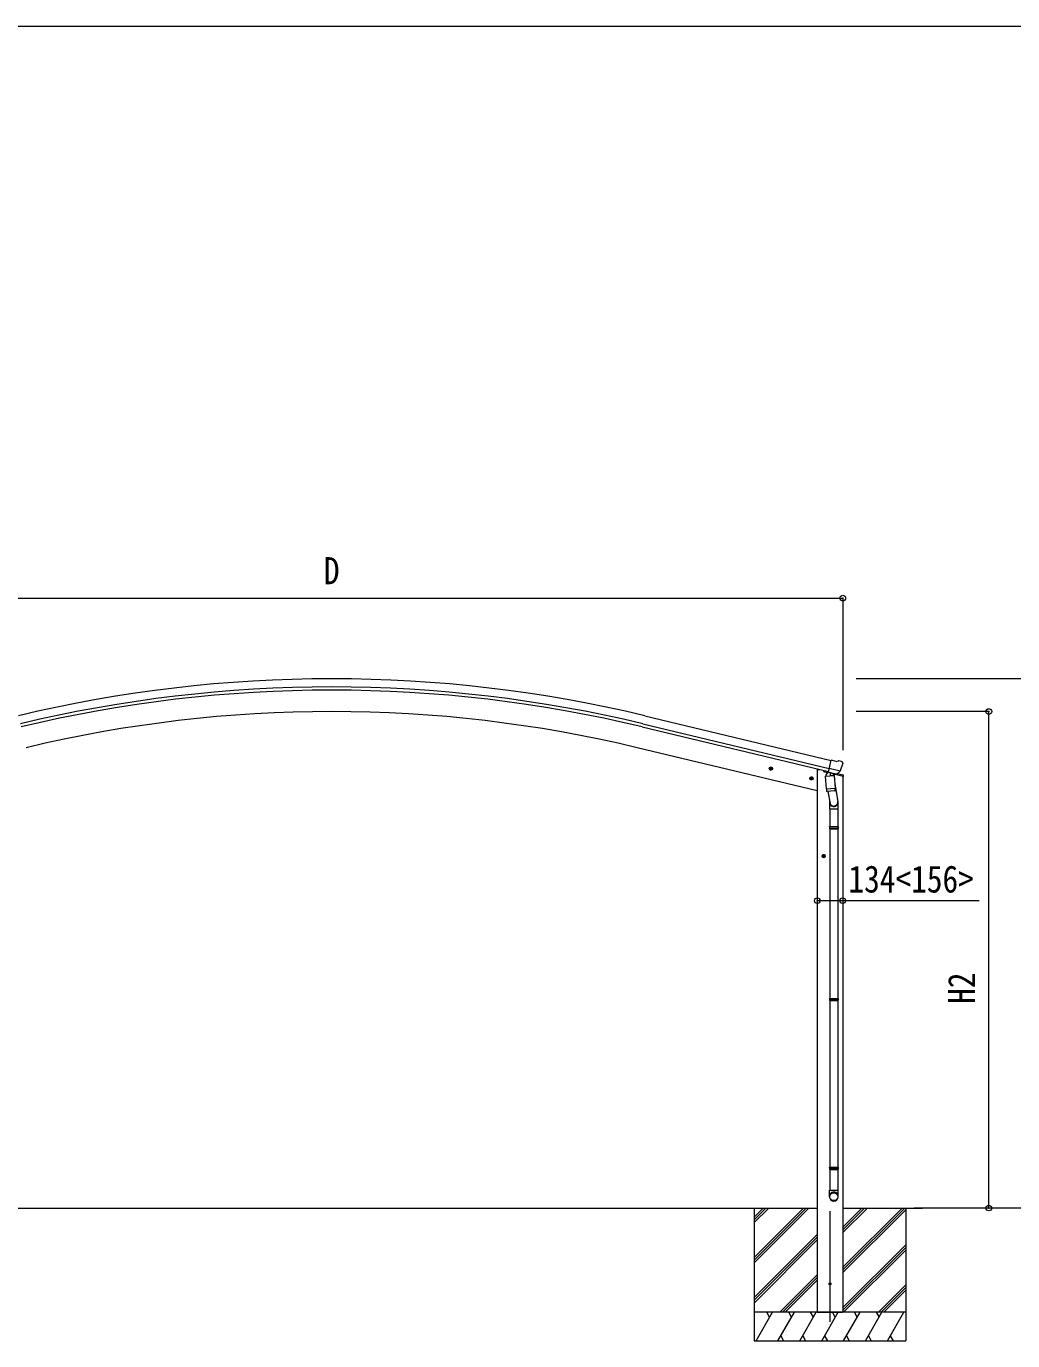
# Model space of a CAD drawing. Units: millimetres at full size, sheet at 1:30; details may follow other scales. Extents: x -8385 to 8479, y -5853 to 5787.
# Drawn here: x -5172 to 31, y -1146 to 5787 of the extents above; entities that cross this region are included whole.
import ezdxf
from ezdxf.enums import TextEntityAlignment as Align

# ---------------------------------------------------------------- set-up
doc = ezdxf.new("R2010")
doc.units = ezdxf.units.MM
doc.header["$LTSCALE"] = 30
doc.header["$PDMODE"] = 32
doc.header["$PDSIZE"] = 30
for name, color, linetype, lineweight in [('0-0_0', 7, 'Continuous', 9), ('0-1_本体', 4, 'Continuous', 9), ('0-2_部品', 7, 'Continuous', 9), ('0-8_PARTS2', 2, 'Continuous', 9), ('0-A_寸法', 6, 'Continuous', 9), ('F-0_240', 7, 'Continuous', 9)]:
    doc.layers.add(name, color=color, linetype=linetype, lineweight=lineweight)
doc.styles.add('ＭＳ ゴシック', font='')
doc.styles.get('ＭＳ ゴシック').set_extended_font_data('MS Gothic')

msp = doc.modelspace()

# ---------------------------------------------------------------- linework, layer by layer
at = {"layer": '0-0_0'}
for p, q in [((-6122.87, -446.38), (-1000.05, -446.38)), ((-1333.05, -446.38), (-1333.05, -1146.38)), ((-1333.05, -707.11), (-1072.32, -446.38)), ((-1333.05, -721.25), (-1058.18, -446.38)), ((-1333.05, -735.39), (-1044.04, -446.38)), ((-1333.05, -523.26), (-1256.17, -446.38)), ((-1333.05, -509.12), (-1270.31, -446.38)), ((-1333.05, -494.98), (-1284.45, -446.38)), ((-866.05, -446.38), (-444.89, -446.38)), ((-866.05, -760.61), (-551.82, -446.38)), ((-866.05, -774.75), (-537.68, -446.38)), ((-866.05, -576.76), (-735.67, -446.38)), ((-866.05, -562.62), (-749.81, -446.38)), ((-866.05, -548.48), (-763.96, -446.38)), ((-866.05, -788.89), (-533.05, -455.9)), ((-533.05, -446.38), (-533.05, -1146.38)), ((-1333.05, -919.24), (-1000.05, -586.24)), ((-1333.05, -933.38), (-1000.05, -600.39)), ((-1333.05, -947.53), (-1000.05, -614.53)), ((-866.05, -972.74), (-533.05, -639.74)), ((-866.05, -986.88), (-533.05, -653.89)), ((-861.41, -996.38), (-533.05, -668.03)), ((-1198.06, -996.38), (-1000.05, -798.37)), ((-1183.92, -996.38), (-1000.05, -812.52)), ((-1169.78, -996.38), (-1000.05, -826.66)), ((-677.56, -996.38), (-533.05, -851.87)), ((-663.42, -996.38), (-533.05, -866.02)), ((-649.28, -996.38), (-533.05, -880.16)), ((-533.05, -996.38), (-1333.05, -996.38)), ((-1322.76, -1146.38), (-1236.16, -996.38)), ((-1251.16, -1022.36), (-1266.16, -996.38)), ((-1207.29, -1146.38), (-1120.69, -996.38)), ((-1135.69, -1022.37), (-1150.69, -996.38)), ((-1091.82, -1146.38), (-1005.22, -996.38)), ((-1020.22, -1022.36), (-1035.22, -996.38)), ((-1000.05, -996.38), (-866.05, -996.38)), ((-976.35, -1146.38), (-889.75, -996.38)), ((-904.75, -1022.36), (-919.75, -996.38)), ((-860.88, -1146.38), (-774.28, -996.38)), ((-789.28, -1022.36), (-804.28, -996.38)), ((-745.41, -1146.38), (-658.81, -996.38)), ((-688.81, -996.38), (-673.81, -1022.36)), ((-629.94, -1146.38), (-543.34, -996.38)), ((-1333.05, -1146.38), (-533.05, -1146.38)), ((-1192.3, -1120.4), (-1177.3, -1146.38)), ((-1076.82, -1120.4), (-1061.82, -1146.38)), ((-961.35, -1120.4), (-946.36, -1146.38)), ((-845.88, -1120.4), (-830.89, -1146.38)), ((-730.41, -1120.4), (-715.42, -1146.38)), ((-614.94, -1120.4), (-599.95, -1146.38))]:
    msp.add_line(p, q, dxfattribs=at)
at = {"layer": '0-1_本体'}
for p, q in [((-1910.1, 2149.99), (-926.86, 1913.94)), ((-1924.11, 2091.65), (-940.87, 1855.6)), ((-1920.18, 2108.02), (-936.94, 1871.96)), ((-999.65, 1753.5), (-1950.49, 1981.77)), ((-999.65, 1866.62), (-986.78, 1866.62)), ((-999.65, 1866.62), (-999.65, -996.38)), ((-865.65, 1830.34), (-865.65, -996.38))]:
    msp.add_line(p, q, dxfattribs=at)
for radius in [7073, 7029.83, 7013, 6900]:
    msp.add_arc((-3561.26, -4727.58), radius, 76.5, 103.5, dxfattribs=at)
at = {"layer": '0-2_部品'}
for p, q in [((-1254.13, 1873.72), (-1234.68, 1869.05)), ((-1246.54, 1878.58), (-1251.71, 1873.13)), ((-1246.74, 1861.66), (-1242.07, 1881.11)), ((-1239.24, 1876.83), (-1246.54, 1878.58)), ((-1237.11, 1869.63), (-1239.24, 1876.83)), ((-900.27, 1909.28), (-926.2, 1915.51)), ((-900.27, 1909.28), (-887.01, 1911.98)), ((-872.52, 1908.79), (-885.71, 1911.96)), ((-869.43, 1906.54), (-865.57, 1900.25)), ((-865.21, 1897.97), (-865.49, 1896.82)), ((-1242.28, 1864.19), (-1237.11, 1869.63)), ((-1040.21, 1822.36), (-1020.76, 1817.69)), ((-1032.62, 1827.22), (-1037.79, 1821.78)), ((-1032.82, 1810.3), (-1028.15, 1829.75)), ((-1025.32, 1825.47), (-1032.62, 1827.22)), ((-1028.36, 1812.83), (-1023.19, 1818.27)), ((-1023.19, 1818.27), (-1025.32, 1825.47)), ((-967.74, 1862.05), (-967.74, 1858.79)), ((-945.68, 1849.55), (-963.91, 1853.93)), ((-956.34, 1832.1), (-910.65, 1835.3)), ((-951.67, 1765.27), (-956.34, 1832.1)), ((-941.92, 1853.87), (-955.24, 1838.56)), ((-955.24, 1838.56), (-954.79, 1832.21)), ((-940.98, 1853.94), (-941.92, 1853.87)), ((-937.9, 1851.47), (-939.42, 1851.83)), ((-901.19, 1842.65), (-937.9, 1851.47)), ((-879.26, 1857.66), (-936.77, 1871.47)), ((-931.94, 1849.64), (-930.92, 1835.04)), ((-903.73, 1840.65), (-929.55, 1834.21)), ((-912.43, 1838.48), (-912.2, 1835.19)), ((-910.65, 1835.3), (-905.98, 1768.46)), ((-898.82, 1842.18), (-906.34, 1843.99)), ((-863.18, 1829.75), (-906.11, 1840.05)), ((-903.03, 1842.43), (-902.98, 1841.69)), ((-899.66, 1842.29), (-901.19, 1842.65)), ((-896.12, 1842.75), (-879.74, 1857.24)), ((-892.42, 1846.02), (-865.48, 1839.55)), ((-863.18, 1836.64), (-863.18, 1829.75)), ((-951.67, 1765.27), (-905.98, 1768.46)), ((-951.65, 1765.27), (-950.76, 1752.57)), ((-906.96, 1753.86), (-948.66, 1750.94)), ((-943.23, 1751.32), (-932.5, 1687.74)), ((-907.71, 1793.23), (-891.8, 1697.06)), ((-905.12, 1756), (-905.99, 1768.46)), ((-905.51, 1754.64), (-905.51, 1754.64)), ((-935.65, 1694.55), (-935.65, 1659.9)), ((-889.65, 1659.9), (-889.65, 1694.25)), ((-935.65, 1659.9), (-889.65, 1659.9)), ((-933.65, 1659.9), (-933.65, 1565.9)), ((-891.65, 1659.9), (-891.65, 1565.9)), ((-935.65, 1563.9), (-934.65, 1565.9)), ((-935.65, 1563.9), (-889.65, 1563.9)), ((-935.65, 1563.9), (-935.65, 1555.9)), ((-935.65, 1555.9), (-889.65, 1555.9)), ((-935.65, 1555.9), (-934.65, 1553.9)), ((-934.65, 1565.9), (-890.65, 1565.9)), ((-934.65, 1553.9), (-890.65, 1553.9)), ((-933.65, 1553.9), (-933.65, 659.56)), ((-891.65, 1553.9), (-891.65, 659.56)), ((-889.65, 1563.9), (-890.65, 1565.9)), ((-975.85, 1410.03), (-955.85, 1410.03)), ((-969.61, 1416.53), (-973.36, 1410.03)), ((-962.1, 1416.53), (-969.61, 1416.53)), ((-965.85, 1400.03), (-965.85, 1420.03)), ((-958.35, 1410.03), (-962.1, 1416.53)), ((-962.1, 1403.53), (-958.35, 1410.03)), ((-935.65, 657.56), (-934.65, 659.56)), ((-935.65, 657.56), (-889.65, 657.56)), ((-935.65, 657.56), (-935.65, 649.56)), ((-935.65, 649.56), (-889.65, 649.56)), ((-935.65, 649.56), (-934.65, 647.56)), ((-934.65, 659.56), (-890.65, 659.56)), ((-934.65, 647.56), (-890.65, 647.56)), ((-933.65, 647.56), (-933.65, -230.48)), ((-891.65, 647.56), (-891.65, -230.48)), ((-889.65, 657.56), (-890.65, 659.56)), ((-935.65, -232.48), (-934.65, -230.48)), ((-935.65, -232.48), (-889.65, -232.48)), ((-935.65, -232.48), (-935.65, -240.48)), ((-935.65, -240.48), (-889.65, -240.48)), ((-935.65, -240.48), (-934.65, -242.48)), ((-934.65, -230.48), (-890.65, -230.48)), ((-934.65, -242.48), (-890.65, -242.48)), ((-933.65, -242.48), (-933.65, -352.48)), ((-891.65, -242.48), (-891.65, -352.48)), ((-889.65, -232.48), (-890.65, -230.48)), ((-935.65, -386.62), (-935.65, -352.48)), ((-935.65, -352.48), (-889.65, -352.48)), ((-889.65, -386.62), (-889.65, -352.48))]:
    msp.add_line(p, q, dxfattribs=at)
for points in [[(-1251.71, 1873.13), (-1249.57, 1865.94), (-1242.28, 1864.19)], [(-931.63, 1850.06), (-941.35, 1852.39), (-926.2, 1915.51)], [(-1037.79, 1821.78), (-1035.65, 1814.58), (-1028.36, 1812.83)], [(-931.63, 1850.06), (-931.39, 1849.91), (-906.62, 1843.96), (-906.34, 1843.99)], [(-878.99, 1858.24), (-879.58, 1857.39), (-879.74, 1857.24)], [(-889.65, 1563.9), (-889.65, 1555.9), (-890.65, 1553.9)], [(-973.36, 1410.03), (-969.61, 1403.53), (-962.1, 1403.53)], [(-889.65, 657.56), (-889.65, 649.56), (-890.65, 647.56)], [(-889.65, -232.48), (-889.65, -240.48), (-890.65, -242.48)]]:
    msp.add_lwpolyline(points, dxfattribs=at)
for centre, radius in [((-1244.41, 1871.38), 8.5), ((-1244.41, 1871.38), 7.7), ((-1244.41, 1871.38), 6.5), ((-1030.49, 1820.02), 8.5), ((-1030.49, 1820.02), 7.7), ((-1030.49, 1820.02), 6.5), ((-965.85, 1410.03), 8.5), ((-965.85, 1410.03), 7.7), ((-965.85, 1410.03), 6.5)]:
    msp.add_circle(centre, radius, dxfattribs=at)
at = {"layer": '0-2_部品', "color": 4}
msp.add_circle((-932.65, -846.38), 5, dxfattribs=at)
at = {"layer": '0-2_部品'}
for centre, radius, start, end in [((-886.41, 1909.04), 3, 76.5, 101.5), ((-1062.29, 1944.07), 202.4, 334.90875, 346.5), ((-873.69, 1903.93), 5, 31.5, 76.5), ((-962.74, 1858.79), 5, 180, 256.5), ((-939.31, 1852.32), 0.5, 221.23754, 256.5), ((-932.54, 1849.56), 0.604, 7.79405, 79.40158), ((-929.9, 1835.18), 1.03, 188.03431, 289.96103), ((-903.98, 1841.62), 1, 284, 4), ((-902.53, 1842.46), 0.5, 76.5, 184), ((-899.55, 1842.77), 0.5, 256.5, 291.76246), ((-866.18, 1836.64), 3, 0, 76.5), ((-948.8, 1752.94), 2, 190.53157, 274), ((-907.1, 1755.85), 2, 274, 322.59038), ((-907.06, 1755.82), 1.95, 322.52234, 4.95983), ((-919.65, 1694.25), 30, 0, 2.54858)]:
    msp.add_arc(centre, radius, start, end, dxfattribs=at)
for centre, major_axis, ratio, start_param, end_param in [((-868.13, 1898.68), (1.57, -2.57), 0.99628, 0.7835347, 1.5707963), ((-898.13, 1845.11), (0.73, -2.92), 0.997631, 5.8041905, 5.8929484), ((-898.16, 1845.23), (-2.63, 3.16), 0.650902, 2.1145521, 2.1873627), ((-898.1, 1845), (0.73, -2.92), 0.997631, 5.965759, 6.7621801), ((-912.65, 1694.55), (-23, 0), 0.996195, 6.0000678, 10.0103449), ((-912.65, 1694.55), (-21, 0), 0.996195, 0.3319459, 3.3482706), ((-912.65, -384.88), (23, 0), 0.996195, 6.2831853, 9.424778), ((-912.65, -386.62), (23, 0), 0.996195, 6.2831853, 9.424778), ((-912.65, -386.62), (0, -23.43), 0.981806, 4.712389, 7.8539816)]:
    msp.add_ellipse(centre, major_axis=major_axis, ratio=ratio, start_param=start_param, end_param=end_param, dxfattribs=at)
msp.add_ellipse((-912.65, -386.62), major_axis=(-21, 0), ratio=0.996195, dxfattribs=at)
at = {"layer": '0-8_PARTS2'}
msp.add_line((-932.65, -1047.32), (-932.65, -463.37), dxfattribs=at)
at = {"layer": '0-A_寸法'}
for p, q in [((-6257.17, 2771.15), (-865.15, 2771.15)), ((-865.15, 2771.15), (-865.15, 1968.81)), ((511.43, 2345.42), (-795, 2345.42)), ((-94.55, 2172.42), (-795, 2172.42)), ((-94.55, -446.38), (-94.55, 2172.42)), ((-865.65, 1174.87), (-999.65, 1174.87)), ((-146.29, 1174.87), (-865.65, 1174.87)), ((-94.55, -446.38), (-488.8, -446.38)), ((511.43, -446.38), (-94.55, -446.38))]:
    msp.add_line(p, q, dxfattribs=at)
for p in [(-865.15, 2771.15), (-94.55, 2172.42), (-999.65, 1174.87), (-865.65, 1174.87), (-94.55, -446.38)]:
    msp.add_point(p, dxfattribs=at)
at = {"layer": 'F-0_240', "color": 5}
msp.add_line((-8385.45, 5787.34), (8054.55, 5787.34), dxfattribs=at)

# ---------------------------------------------------------------- texts
at = {"layer": '0-A_寸法', "color": 7, "style": 'ＭＳ ゴシック', "width": 0.85}
for s, p in [('D', (-3602.41, 2801.15)), ('134<156>', (-835.48, 1174.87))]:
    msp.add_text(s, height=143, dxfattribs=at).set_placement(p, align=Align.BOTTOM_LEFT)
msp.add_text('H2', height=143, rotation=90, dxfattribs=at).set_placement((-124.55, 630.52), align=Align.BOTTOM_LEFT)

doc.saveas('drawing.dxf')
